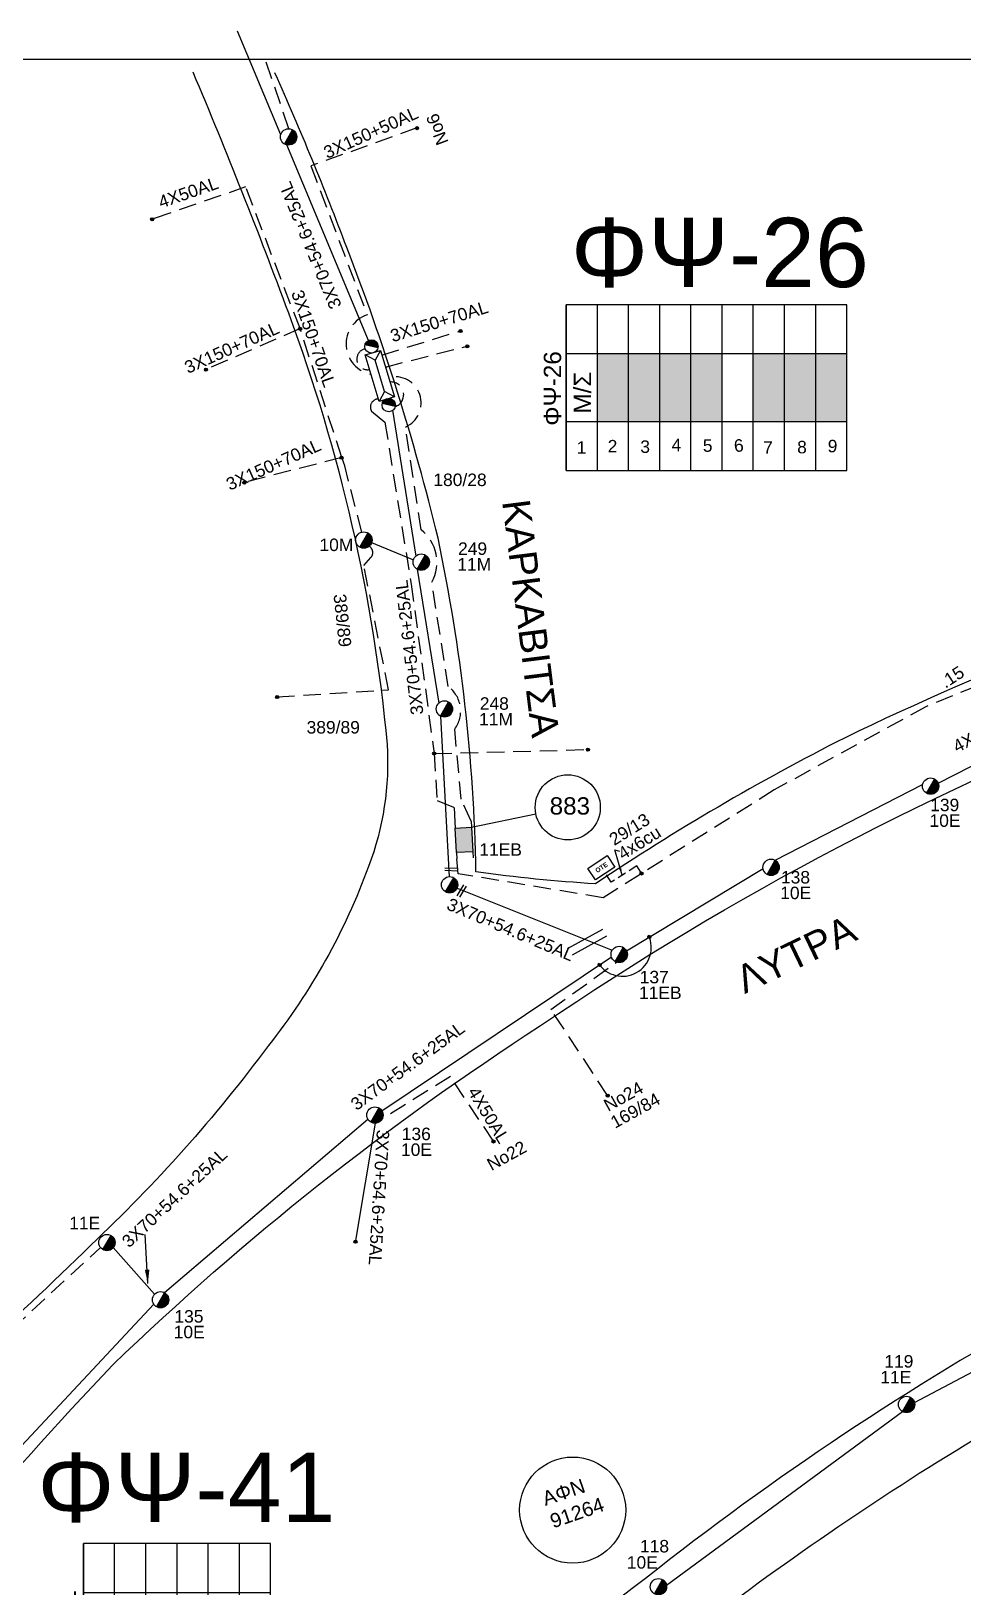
# Model space of a CAD drawing. Header units: millimetres. Extents: x 875 to 3140, y 727 to 1775.
# Drawn here: x 1881.4 to 2015.8, y 1535.7 to 1760.1 of the extents above; entities that cross this region are included whole.
import ezdxf
from ezdxf.enums import TextEntityAlignment as Align

# ---------------------------------------------------------------- set-up
doc = ezdxf.new("R2010")
doc.units = ezdxf.units.MM
doc.linetypes.add('DASHED', pattern=[19.05, 12.7, -6.35])
for name, color, linetype in [('Link Box 4 Διευθύνσεων', 7, 'Continuous'), ('Pillar OTE', 7, 'Continuous'), ('Άγνωστα', 7, 'Continuous'), ('Ασφαλειοκιβώτια Χ.Τ 6 αναχωρήσεων', 7, 'Continuous'), ('Ασφαλειοκιβώτια Χ.Τ 9 αναχωρήσεων', 7, 'Continuous'), ('Γέφυρες Εναερίου Δικτύου', 7, 'Continuous'), ('Γυμνά εναέρια ΧΤ (3Φ)   4x50AL', 7, 'Continuous'), ('Γυμνά εναέρια ΧΤ και ΦΟΠ (3Φ)   4x50+16AL', 7, 'Continuous'), ('Επιγραφές - Σχήματα', 7, 'Continuous'), ('Καλώδια ΧΤ   3x150+50AL', 7, 'DASHED'), ('Καλώδια ΧΤ   3x150+50CU', 7, 'DASHED'), ('Καλώδια ΧΤ   3x150+70AL', 7, 'DASHED'), ('Καλώδια ΧΤ   3x150AL+50XLPE', 7, 'DASHED'), ('Καλώδια ΧΤ   4x6CU', 7, 'DASHED'), ('Μηχανική τομή', 7, 'Continuous'), ('Στύλος ΦΜ', 7, 'Continuous'), ('Στύλος ΦΜ @ 1', 7, 'Continuous'), ('Συνδέσεις', 7, 'Continuous'), ('Συνεστραμμένα ΧΤ   3x70+54.6+25AL', 7, 'SYN_LINE'), ('Τομή', 7, 'Continuous'), ('Υποσταθμός εναέριος 2 στύλων', 7, 'Continuous'), ('Υποσταθμός πόλεως', 7, 'Continuous'), ('Υπόβαθρο ΔΕΗ', 7, 'Continuous'), ('Υπόγεια Καλώδια Δικτύου ΧΤ   .15', 7, 'DASHED')]:
    doc.layers.add(name, color=color, linetype=linetype)
doc.styles.add('ar', font='arial.ttf')
doc.styles.get("Standard").update_dxf_attribs({"font": 'arial.ttf'})
doc.linetypes.add('SYN_LINE', pattern='A,0.5,-0.0001,["/\\/\\/\\/",Standard,S=0.1,R=0,X=0,Y=-0.05],-0.25', length=0.7501)
doc.dimstyles.new('ISO-25', dxfattribs={"dimtxt": 2.5, "dimasz": 2.5, "dimexe": 1.25, "dimexo": 0.625, "dimtad": 1, "dimtxsty": 'Standard', "dimcen": 2.5, "dimadec": 0, "dimazin": 0, "dimtfac": 1, "dimtmove": 0, "dimatfit": 3, "dimfxl": 1, "dimarcsym": 0})

# ---------------------------------------------------------------- blocks, each defined once
blk = doc.blocks.new('ΥΠΑΡΧΩΝ ΤΣΙΜΕΝΤΕΝΙΟΣ ΣΤΥΛΟΣ')
at = {"layer": 'Στύλος ΦΜ'}
blk.add_hatch(color=256, dxfattribs=at).paths.add_polyline_path([(-1.29, -2.28, 0.574793), (2.62, 0, 0.268822), (1.3, 2.27)])
blk.add_line((-1.29, -2.28), (1.3, 2.27), dxfattribs=at)
blk.add_circle((0, 0), 2.62, dxfattribs=at)
at = {"layer": 'Στύλος ΦΜ', "flags": 4}
for tag, p in [('ΑΡΙΘΜΟΣ', (-4.68, 8.05)), ('ΤΥΠΟΣ', (-4.91, 3.03))]:
    blk.add_attdef(tag, p, '', height=4, dxfattribs=at)
blk = doc.blocks.new('ΥΠΟΣΤΑΘΜΟΣ ΕΝΑΕΡΙΟΣ ΕΠΙ 2 ΣΤΥΛΩΝ')
at = {"layer": 'Υποσταθμός εναέριος 2 στύλων', "linetype": 'Continuous'}
for points in [[(-11.97, -2.11, 0.574793), (-8.45, -0.07, 0.268822), (-9.64, 1.98)], [(9.68, -2.15, 0.574793), (13.19, -0.1, 0.268822), (12.01, 1.95)]]:
    blk.add_hatch(color=256, dxfattribs=at).paths.add_polyline_path(points)
for p, q in [((-11.97, -2.11), (-9.64, 1.98)), ((9.68, -2.15), (12.01, 1.95))]:
    blk.add_line(p, q, dxfattribs=at)
for centre in [(-10.81, -0.07), (10.84, -0.1)]:
    blk.add_circle(centre, 2.36, dxfattribs=at)
at = {"layer": 'Υποσταθμός πόλεως', "linetype": 'Continuous', "ltscale": 40}
blk.add_lwpolyline([(-8.57, 2.82), (8.57, 2.82), (8.57, -2.82), (-8.57, -2.82)], close=True, dxfattribs=at)
for points in [[(-5.75, 0), (-8.57, 2.82)], [(-8.57, -2.82), (-5.75, 0)], [(-5.75, 0), (5.75, 0)], [(5.75, 0), (8.57, 2.82)], [(8.57, -2.82), (5.75, 0)]]:
    blk.add_lwpolyline(points, dxfattribs=at)
at = {"layer": 'Υποσταθμός εναέριος 2 στύλων', "ltscale": 40, "flags": 1}
for tag, p in [('ΜΕΤΑΣΧΗΜΑΤΙΣΜΟΣ', (14.09, 2.51)), ('ΙΣΧΥΣ', (14.07, -0.28)), ('ΑΡΙΘΜΟΣ', (14.19, -3))]:
    blk.add_attdef(tag, p, '', height=1.8, dxfattribs=at)
blk = doc.blocks.new('LINK BOX 4 ΑΝΑΧΩΡΗΣΕΩΝ')
at = {"layer": 'Link Box 4 Διευθύνσεων', "ltscale": 40}
blk.add_hatch(color=256, dxfattribs=at).paths.add_polyline_path([(-3.54, 0), (-3.54, -4.67), (3.54, -4.67), (3.54, 0)])
for p, q in [((-3.54, 0), (-5.33, 0)), ((5.33, 0), (3.54, 0)), ((-3.54, -4.67), (-5.33, -4.67)), ((5.33, -4.67), (3.54, -4.67))]:
    blk.add_line(p, q, dxfattribs=at)
blk.add_lwpolyline([(-3.54, -4.67), (-3.54, 0), (3.54, 0), (3.54, -4.67)], close=True, dxfattribs=at)
blk = doc.blocks.new('ΤΟΜΗ')
at = {"layer": 'Τομή', "ltscale": 40}
for p, q in [((-5.68, 0), (5.68, 0)), ((5.68, -2.33), (-5.68, -2.33))]:
    blk.add_line(p, q, dxfattribs=at)
blk = doc.blocks.new('ΑΣΦΑΛΕΙΟΚΙΒΩΤΙΟ ΥΠΟΣΤΑΘΜΟΥ 9 ΑΝΑΧΩΡΗΣΕΩΝ')
at = {"layer": 'Ασφαλειοκιβώτια Χ.Τ 9 αναχωρήσεων', "ltscale": 40}
for p, q in [((-23.8, 40.36), (24.02, 40.36)), ((-9.72, 40.36), (-9.72, -40.64)), ((9.94, 40.36), (9.94, -40.64)), ((-23.8, 31.36), (24.02, 31.36)), ((-23.8, 22.36), (24.02, 22.36)), ((-23.8, 13.36), (24.02, 13.36)), ((-23.8, 4.36), (24.02, 4.36)), ((-23.8, -4.64), (24.02, -4.64)), ((-23.8, -13.64), (24.02, -13.64)), ((-23.8, -22.64), (24.02, -22.64)), ((-23.8, -31.64), (24.02, -31.64))]:
    blk.add_line(p, q, dxfattribs=at)
at = {"layer": 'Ασφαλειοκιβώτια Χ.Τ 9 αναχωρήσεων'}
blk.add_lwpolyline([(-23.8, -40.64), (24.02, -40.64), (24.02, 40.36), (-23.8, 40.36)], close=True, dxfattribs=at)
for s, rotation, p in [('1', 270, (-18.96, 37.31)), ('2', 270, (-18.6, 28.38)), ('3', 270, (-18.74, 18.97)), ('4', 270, (-18.26, 9.95)), ('5', 270, (-18.42, 0.93)), ('6', 274.9707, (-18.52, -8.21)), ('7', 270, (-19, -16.47)), ('8', 270, (-18.86, -26.29)), ('9', 266.863, (-18.5, -35))]:
    blk.add_text(s, height=3.6, rotation=rotation, dxfattribs=at).set_placement(p)
at = {"layer": 'Ασφαλειοκιβώτια Χ.Τ 9 αναχωρήσεων', "ltscale": 40}
for tag, height, p in [('ΟΝΟΜΑ', 5, (-0.16, 44.31)), ('ΚΕΙΜΕΝΟ 1', 2, (17.06, 35.59)), ('ΚΕΙΜΕΝΟ 2', 2, (17.06, 26.88)), ('ΚΕΙΜΕΝΟ 3', 2, (17.06, 17.69)), ('ΚΕΙΜΕΝΟ 4', 2, (17.06, 8.71)), ('ΚΕΙΜΕΝΟ 5', 2, (17.06, -0.13)), ('ΚΕΙΜΕΝΟ 6', 2, (17.06, -9.05)), ('ΚΕΙΜΕΝΟ 7', 2, (17.06, -18.13)), ('ΚΕΙΜΕΝΟ 8', 2, (17.06, -26.85)), ('ΚΕΙΜΕΝΟ 9', 2, (17.06, -35.99)), ('ΣΧ', 2, (-0.1, -42.64))]:
    blk.add_attdef(tag, text='', height=height, dxfattribs=at).set_placement(p, align=Align.MIDDLE_CENTER)
blk = doc.blocks.new('ΑΣΦΑΛΕΙΟΚΙΒΩΤΙΟ ΥΠΟΣΤΑΘΜΟΥ 6 ΑΝΑΧΩΡΗΣΕΩΝ')
at = {"layer": 'Ασφαλειοκιβώτια Χ.Τ 6 αναχωρήσεων', "ltscale": 40}
for p, q in [((-23.91, 27), (23.91, 27)), ((-9.83, 27), (-9.83, -27)), ((9.83, 27), (9.83, -27)), ((-23.91, 18), (23.91, 18)), ((-23.91, 9), (23.91, 9)), ((-23.91, 0), (23.91, 0)), ((-23.91, -9), (23.91, -9)), ((-23.91, -18), (23.91, -18))]:
    blk.add_line(p, q, dxfattribs=at)
at = {"layer": 'Ασφαλειοκιβώτια Χ.Τ 6 αναχωρήσεων'}
blk.add_lwpolyline([(-23.91, -27), (23.91, -27), (23.91, 27), (-23.91, 27)], close=True, dxfattribs=at)
for s, rotation, p in [('1', 270, (-18.77, 24.22)), ('2', 269.3837, (-18.51, 14.96)), ('3', 270, (-18.55, 5.66)), ('4', 270, (-18.65, -3.38)), ('5', 270, (-18.89, -12.84)), ('6', 270, (-19.49, -21.49))]:
    blk.add_text(s, height=3.6, rotation=rotation, dxfattribs=at).set_placement(p)
at = {"layer": 'Ασφαλειοκιβώτια Χ.Τ 6 αναχωρήσεων', "ltscale": 40}
for tag, height, p in [('ΟΝΟΜΑ', 5, (-0.27, 31.68)), ('ΚΕΙΜΕΝΟ 1', 2, (16.95, 22.41)), ('ΚΕΙΜΕΝΟ 2', 2, (16.95, 13.71)), ('ΚΕΙΜΕΝΟ 3', 2, (16.95, 4.31)), ('ΚΕΙΜΕΝΟ 4', 2, (16.95, -4.67)), ('ΚΕΙΜΕΝΟ 5', 2, (16.95, -13.51)), ('ΚΕΙΜΕΝΟ 6', 2, (16.95, -22.43)), ('ΣΧ', 2, (-0.21, -29.21))]:
    blk.add_attdef(tag, text='', height=height, dxfattribs=at).set_placement(p, align=Align.MIDDLE_CENTER)
blk = doc.blocks.new('_ΣΥΝΔΕΣΗ')
at = {"layer": 'Συνδέσεις', "linetype": 'SYN_LINE', "ltscale": 40}
blk.add_hatch(color=256, dxfattribs=at).paths.add_polyline_path([(0.5, -0.01, 1), (-0.5, -0.01, 1)])
at = {"layer": 'Συνδέσεις'}
blk.add_circle((0, -0.01), 0.5, dxfattribs=at)
blk = doc.blocks.new('ΜΗΧΑΝΙΚΗ ΤΟΜΗ')
at = {"layer": 'Μηχανική τομή', "ltscale": 40}
for p, q in [((-1.89, 0.78), (1.89, 0.78)), ((1.89, 0), (-1.89, 0))]:
    blk.add_line(p, q, dxfattribs=at)
blk = doc.blocks.new('PILLAR ΟΤΕ')
at = {"layer": 'Pillar OTE', "ltscale": 40}
blk.add_lwpolyline([(-3.31, 2.02), (3.39, 2.02), (3.39, -1.99), (-3.31, -1.99)], close=True, dxfattribs=at)
at = {"layer": 'Pillar OTE', "insert": (-1.81, 0.71), "char_height": 1.3575, "width": 109.961, "attachment_point": 1}
blk.add_mtext('{\\fArial|b1|i0|c161|p34;OTE}', dxfattribs=at)

msp = doc.modelspace()

# ---------------------------------------------------------------- hatches: boundary and pattern name
at = {"layer": 'Ασφαλειοκιβώτια Χ.Τ 9 αναχωρήσεων', "ltscale": 20}
for color, points in [(2, [(1963.05, 1713.63), (1963.05, 1703.81), (1967.55, 1703.81), (1967.55, 1713.63)]), (85, [(1967.55, 1713.63), (1967.55, 1703.81), (1972.05, 1703.81), (1972.05, 1713.63)]), (173, [(1972.05, 1713.63), (1972.05, 1703.81), (1976.55, 1703.81), (1976.55, 1713.63)]), (151, [(1976.55, 1713.63), (1976.55, 1703.81), (1981.05, 1703.81), (1981.05, 1713.63)]), (30, [(1985.55, 1713.63), (1985.55, 1703.81), (1990.05, 1703.81), (1990.05, 1713.63)]), (1, [(1990.05, 1713.63), (1990.05, 1703.81), (1994.55, 1703.81), (1994.55, 1713.63)]), (133, [(1994.55, 1713.63), (1994.55, 1703.81), (1999.05, 1703.81), (1999.05, 1713.63)])]:
    msp.add_hatch(color=color, dxfattribs=at).paths.add_polyline_path(points)

# ---------------------------------------------------------------- linework, layer by layer
at = {"layer": 'Άγνωστα'}
msp.add_circle((1959.49, 1546.8), 7.65, dxfattribs=at)
at = {"layer": 'Γέφυρες Εναερίου Δικτύου', "color": 173, "linetype": 'DASHED', "ltscale": 0.2}
msp.add_lwpolyline([(1918.56, 1746.05), (1915.08, 1756.2)], dxfattribs=at)
at = {"layer": 'Γέφυρες Εναερίου Δικτύου', "color": 133, "linetype": 'DASHED', "ltscale": 0.2}
msp.add_lwpolyline([(1931.46, 1707.06, 0.584026), (1930.47, 1705.3), (1932.39, 1703.72), (1936.2, 1680.35), (1939.5, 1655.92), (1939.94, 1649.17), (1942.4, 1648.14), (1942.51, 1646.06)], format="xyb", dxfattribs=at)
at = {"layer": 'Γέφυρες Εναερίου Δικτύου', "color": 2, "linetype": 'DASHED', "ltscale": 0.2}
msp.add_lwpolyline([(1916.84, 1664.09), (1932.93, 1665.11), (1929.36, 1683.07), (1930.38, 1684.2, 0.477528), (1930.13, 1685.82, 9.793494)], format="xyb", dxfattribs=at)
at = {"layer": 'Γέφυρες Εναερίου Δικτύου', "color": 133, "linetype": 'DASHED', "ltscale": 0.2}
msp.add_lwpolyline([(1939.5, 1655.92), (1961.7, 1656.5)], dxfattribs=at)
at = {"layer": 'Γυμνά εναέρια ΧΤ (3Φ)   4x50AL', "color": 2, "linetype": 'DASHED', "ltscale": 0.2}
msp.add_lwpolyline([(1912.31, 1737.65), (1898.81, 1733.01)], dxfattribs=at)
at = {"layer": 'Γυμνά εναέρια ΧΤ (3Φ)   4x50AL', "color": 85, "linetype": 'DASHED', "ltscale": 0.2}
msp.add_lwpolyline([(1948.06, 1599.99), (1941.84, 1609.32), (1932, 1603.22)], dxfattribs=at)
at = {"layer": 'Γυμνά εναέρια ΧΤ και ΦΟΠ (3Φ)   4x50+16AL', "color": 85}
for points in [[(2012.23, 1651.63), (2033.31, 1662.41)], [(1988.7, 1640.53), (2009.98, 1651.48)], [(1967.24, 1627.48), (1986.95, 1639.34)]]:
    msp.add_lwpolyline(points, dxfattribs=at)
at = {"layer": 'Επιγραφές - Σχήματα', "ltscale": 20}
msp.add_line((1944.89, 1645.29), (1954.18, 1647.21), dxfattribs=at)
at = {"layer": 'Επιγραφές - Σχήματα'}
msp.add_lwpolyline([(892.09, 1756.08), (2890.24, 1756.08), (2890.24, 1756.08)], dxfattribs=at)
at = {"layer": 'Επιγραφές - Σχήματα', "ltscale": 20}
msp.add_circle((1958.78, 1648.16), 4.7, dxfattribs=at)
at = {"layer": 'Επιγραφές - Σχήματα', "color": 2, "linetype": 'DASHED', "ltscale": 0.2}
msp.add_arc((1933.28, 1707.69), 1.83, 289.2403, 94.7176, dxfattribs=at)
at = {"layer": 'Επιγραφές - Σχήματα', "ltscale": 20}
msp.add_arc((1966.67, 1627.96), 4.16, 213.1575, 25.1423, dxfattribs=at)
at = {"layer": 'Καλώδια ΧΤ   3x150+50AL', "color": 30, "ltscale": 0.2}
msp.add_lwpolyline([(1937.03, 1746.16), (1921.73, 1740.69), (1929.83, 1719.19)], dxfattribs=at)
msp.add_arc((1931.22, 1714.99), 4.43, 108.2593, 259.3587, dxfattribs=at)
at = {"layer": 'Καλώδια ΧΤ   3x150+50AL', "color": 173, "ltscale": 0.2}
msp.add_arc((1929.87, 1712.81), 1.52, 101.852, 282.4268, dxfattribs=at)
at = {"layer": 'Καλώδια ΧΤ   3x150+50CU', "color": 85, "ltscale": 0.2}
msp.add_lwpolyline([(1964.53, 1606.61), (1956.36, 1619.01), (1965.81, 1625.83)], dxfattribs=at)
at = {"layer": 'Καλώδια ΧΤ   3x150+70AL', "color": 2, "ltscale": 0.2}
for points in [[(1920.16, 1717.21), (1912.31, 1737.65)], [(1926.2, 1698.62), (1920.16, 1717.21), (1906.58, 1711.31)], [(1929.06, 1687.85), (1926.61, 1697.41), (1926.2, 1698.62), (1912.12, 1695.03)]]:
    msp.add_lwpolyline(points, dxfattribs=at)
at = {"layer": 'Καλώδια ΧΤ   3x150+70AL', "color": 151, "ltscale": 0.2}
for points in [[(1931.98, 1713.4), (1943.3, 1716.89)], [(1932.48, 1711.68), (1944.28, 1714.68)]]:
    msp.add_lwpolyline(points, dxfattribs=at)
at = {"layer": 'Καλώδια ΧΤ   3x150+70AL', "color": 85, "ltscale": 0.2}
msp.add_lwpolyline([(1867.68, 1584.85), (1878.66, 1572.97), (1891.37, 1584.68)], dxfattribs=at)
at = {"layer": 'Καλώδια ΧΤ   3x150AL+50XLPE', "color": 1, "ltscale": 0.2}
for points in [[(1937.61, 1688.2), (1935.36, 1703.01)], [(1941.55, 1665.58), (1939.16, 1680.63)], [(1944.85, 1646.18), (1943.4, 1649.34), (1942.47, 1659.45)]]:
    msp.add_lwpolyline(points, dxfattribs=at)
for centre, radius, start, end in [((1933.84, 1706.49), 3.79, 293.5573, 103.8942), ((1934, 1683.52), 5.91, 330.7351, 52.31), ((1938.98, 1662.06), 4.35, 323.271, 53.911)]:
    msp.add_arc(centre, radius, start, end, dxfattribs=at)
at = {"layer": 'Καλώδια ΧΤ   4x6CU', "color": 0, "linetype": 'DASHED', "ltscale": 0.1}
msp.add_lwpolyline([(1965.55, 1642.05), (1966.24, 1641.82)], dxfattribs=at)
at = {"layer": 'Καλώδια ΧΤ   4x6CU', "color": 1, "linetype": 'DASHED', "ltscale": 0.1}
msp.add_lwpolyline([(1969.33, 1638.82), (1968.73, 1639.71), (1965.04, 1637.35), (1964.21, 1638.65)], dxfattribs=at)
at = {"layer": 'Συνεστραμμένα ΧΤ   3x70+54.6+25AL', "color": 173, "ltscale": 20}
for points in [[(1917.37, 1745.18), (1911.11, 1760.13)], [(1930.01, 1715.5), (1918.25, 1743.72)]]:
    msp.add_lwpolyline(points, dxfattribs=at)
at = {"layer": 'Συνεστραμμένα ΧΤ   3x70+54.6+25AL', "color": 2, "ltscale": 20}
for points in [[(1933.49, 1705.45), (1936.84, 1684.39)], [(1937.06, 1682.5), (1940.18, 1663.21)], [(1940.41, 1661.33), (1941.67, 1638.16)], [(1942.82, 1636.52), (1965.21, 1627.58)]]:
    msp.add_lwpolyline(points, dxfattribs=at)
at = {"layer": 'Συνεστραμμένα ΧΤ   3x70+54.6+25AL', "color": 2, "ltscale": 10}
msp.add_lwpolyline([(1929.4, 1686.79), (1936.51, 1683.85)], dxfattribs=at)
at = {"layer": 'Συνεστραμμένα ΧΤ   3x70+54.6+25AL', "color": 85, "ltscale": 20}
for points in [[(1931.95, 1604.41), (1965.08, 1626.58)], [(1900.61, 1578.16), (1929.93, 1603.19)], [(1931, 1602.59), (1928.13, 1585.38)], [(1878.61, 1554.61), (1899.05, 1576.48)]]:
    msp.add_lwpolyline(points, dxfattribs=at)
at = {"layer": 'Συνεστραμμένα ΧΤ   3x70+54.6+25AL', "color": 85, "ltscale": 10}
msp.add_lwpolyline([(1899.18, 1577.95), (1893.21, 1584.65)], dxfattribs=at)
at = {"layer": 'Συνεστραμμένα ΧΤ   3x70+54.6+25AL', "color": 30, "ltscale": 20}
for points in [[(2008.8, 1562.33), (2041.84, 1579.78)], [(1973.03, 1535.95), (2007.08, 1561.01)]]:
    msp.add_lwpolyline(points, dxfattribs=at)
at = {"layer": 'Υπόβαθρο ΔΕΗ'}
for points in [[(1904.69, 1754.25, -0.011139), (1918.48, 1719.47, -0.065806), (1932.72, 1657.23, -0.106221), (1930.04, 1639.62, -0.079437), (1915.59, 1613.8, -0.04466), (1889.95, 1585.01, -0.029469), (1854.37, 1553.74, -0.712734), (1848.63, 1555.49, 0.008824), (1855.07, 1598.84, 0.033169), (1857.86, 1652.61, 0.067272), (1852.29, 1694.22, 0.118283), (1836.42, 1724.69, 0.013841), (1809.96, 1754.35, 1.463356)], [(2042.2, 1753.58, 0.111018), (2042.51, 1716.74, 0.229586), (2065.16, 1688.57), (2063.74, 1683.5, 0.039648), (1998.78, 1658.2, 0.030576), (1962.78, 1637.12, -0.018194), (1945.54, 1638.84, 0.047457), (1940.07, 1686.97, 0.033448), (1926.89, 1728.94, 0.014871), (1916.54, 1754.09, 0.710876)], [(2085.16, 1678.92), (2090.78, 1677.02), (2109.54, 1617.21), (2106.98, 1611.93, 0.036785), (2028.84, 1576.07, 0.041973), (1970, 1536.92, 0.051287), (1913.58, 1484.79, 0.035159), (1875.97, 1432.87, 0.122834), (1853.09, 1371.35), (1841.7, 1365.24), (1808.5, 1380.09, -0.280101), (1804.92, 1386.8, 0.225889), (1803.36, 1407.94, 0.121794), (1793.28, 1422.05), (1804.7, 1444.7, -0.024796), (1848.55, 1514.31, -0.033695), (1893.17, 1567.76, -0.048491), (1954.87, 1616.68, -0.057442), (2043.42, 1663.11, -0.014813), (2085.16, 1678.92, -1.046826)], [(2107.28, 1601.24), (2114.98, 1598.82), (2132.81, 1537.4), (2131.03, 1533.35, 0.036603), (2059.48, 1497.54, 0.054688), (1987.59, 1443.17, 0.043684), (1933.04, 1377.77, 0.072082), (1911.97, 1333.34), (1862.93, 1357.5), (1861.06, 1365.84, -0.120689), (1885.39, 1429.06, -0.07379), (1944.13, 1501.47, -0.056166), (2024.19, 1561.04, -0.027713), (2107.28, 1601.24, -1.294944)]]:
    msp.add_lwpolyline(points, format="xyb", dxfattribs=at)
at = {"layer": 'Υπόγεια Καλώδια Δικτύου ΧΤ   .15', "color": 1, "ltscale": 0.2}
msp.add_lwpolyline([(2093.77, 1671.72), (2093.3, 1672.91), (2091.86, 1677.5), (2084.52, 1679.87), (2066.63, 1673.93), (2063.06, 1682.1), (2035.46, 1672.81), (2010.45, 1662.68), (1988.56, 1650.67), (1963.88, 1635.13), (1942.97, 1638.59), (1942.79, 1640.74)], dxfattribs=at)

# ---------------------------------------------------------------- block references
at = {"layer": 'Link Box 4 Διευθύνσεων', "xscale": 0.4999999999999888, "yscale": 0.4999999999999888, "zscale": 0.4999999999999888, "rotation": 93.01543797621055}
msp.add_blockref('LINK BOX 4 ΑΝΑΧΩΡΗΣΕΩΝ', (1942.65, 1643.4), dxfattribs=at)
at = {"layer": 'Pillar OTE', "xscale": 0.5, "yscale": 0.5, "zscale": 0.5, "rotation": 33.79156456314558}
msp.add_blockref('PILLAR ΟΤΕ', (1963.6, 1639.44), dxfattribs=at)
at = {"layer": 'Ασφαλειοκιβώτια Χ.Τ 6 αναχωρήσεων', "xscale": 0.5, "yscale": 0.5, "zscale": 0.5, "rotation": 90}
msp.add_blockref('ΑΣΦΑΛΕΙΟΚΙΒΩΤΙΟ ΥΠΟΣΤΑΘΜΟΥ 6 ΑΝΑΧΩΡΗΣΕΩΝ', (1902.41, 1530.01), dxfattribs=at).add_auto_attribs({'ΟΝΟΜΑ': 'ΦΨ-41'})
at = {"layer": 'Ασφαλειοκιβώτια Χ.Τ 9 αναχωρήσεων', "xscale": 0.5, "yscale": 0.5, "zscale": 0.5, "rotation": 90}
msp.add_blockref('ΑΣΦΑΛΕΙΟΚΙΒΩΤΙΟ ΥΠΟΣΤΑΘΜΟΥ 9 ΑΝΑΧΩΡΗΣΕΩΝ', (1978.73, 1708.66), dxfattribs=at).add_auto_attribs({'ΟΝΟΜΑ': 'ΦΨ-26'})
at = {"layer": 'Μηχανική τομή'}
for p, xscale, yscale, zscale, rotation in [((1942.01, 1639.4), 0.5000000000000009, 0.5000000000000009, 0.5000000000000009, 178.1089633864596), ((1943.31, 1636.2), 0.5000000000000148, 0.5000000000000148, 0.5000000000000148, 238.8564489628371)]:
    msp.add_blockref('ΜΗΧΑΝΙΚΗ ΤΟΜΗ', p, dxfattribs=dict(at, xscale=xscale, yscale=yscale, zscale=zscale, rotation=rotation))
at = {"layer": 'Στύλος ΦΜ @ 1', "ltscale": 40, "xscale": 0.4499999999998181, "yscale": 0.4499999999998181, "zscale": 0.4499999999998181}
for p in [(1918.5, 1744.87), (1941.74, 1636.99)]:
    msp.add_blockref('ΥΠΑΡΧΩΝ ΤΣΙΜΕΝΤΕΝΙΟΣ ΣΤΥΛΟΣ', p, dxfattribs=at)
at = {"layer": 'Στύλος ΦΜ @ 1', "ltscale": 40}
ref = msp.add_blockref('ΥΠΑΡΧΩΝ ΤΣΙΜΕΝΤΕΝΙΟΣ ΣΤΥΛΟΣ', (1929.36, 1686.71), dxfattribs=dict(at, xscale=0.4499999999998181, yscale=0.4499999999998181, zscale=0.4499999999998181))
ref.add_attrib('ΤΥΠΟΣ', '10M', (1922.96, 1685.13), dxfattribs={"layer": 'Στύλος ΦΜ', "height": 1.8, "flags": 4})
ref = msp.add_blockref('ΥΠΑΡΧΩΝ ΤΣΙΜΕΝΤΕΝΙΟΣ ΣΤΥΛΟΣ', (1937.64, 1683.53), dxfattribs=dict(at, xscale=0.4499999999998181, yscale=0.4499999999998181, zscale=0.4499999999998181))
ref.add_attrib('ΤΥΠΟΣ', '11M', (1942.84, 1682.32), dxfattribs={"layer": 'Στύλος ΦΜ', "height": 1.8, "flags": 4})
ref.add_attrib('ΑΡΙΘΜΟΣ', '249', (1942.95, 1684.58), dxfattribs={"layer": 'Στύλος ΦΜ', "height": 1.8, "flags": 4})
ref = msp.add_blockref('ΥΠΑΡΧΩΝ ΤΣΙΜΕΝΤΕΝΙΟΣ ΣΤΥΛΟΣ', (1940.99, 1662.36), dxfattribs=dict(at, xscale=0.4499999999998181, yscale=0.4499999999998181, zscale=0.4499999999998181))
ref.add_attrib('ΤΥΠΟΣ', '11M', (1945.99, 1659.97), dxfattribs={"layer": 'Στύλος ΦΜ', "height": 1.8, "flags": 4})
ref.add_attrib('ΑΡΙΘΜΟΣ', '248', (1946.09, 1662.24), dxfattribs={"layer": 'Στύλος ΦΜ', "height": 1.8, "flags": 4})
ref = msp.add_blockref('ΥΠΑΡΧΩΝ ΤΣΙΜΕΝΤΕΝΙΟΣ ΣΤΥΛΟΣ', (2011.13, 1651.22), dxfattribs=dict(at, xscale=0.4499999999998181, yscale=0.4499999999998181, zscale=0.4499999999998181))
ref.add_attrib('ΤΥΠΟΣ', '10E', (2010.97, 1645.35), dxfattribs={"layer": 'Στύλος ΦΜ', "height": 1.8, "flags": 4})
ref.add_attrib('ΑΡΙΘΜΟΣ', '139', (2011.07, 1647.61), dxfattribs={"layer": 'Στύλος ΦΜ', "height": 1.8, "flags": 4})
ref = msp.add_blockref('ΥΠΑΡΧΩΝ ΤΣΙΜΕΝΤΕΝΙΟΣ ΣΤΥΛΟΣ', (1988.12, 1639.51), dxfattribs=dict(at, xscale=0.4499999999998181, yscale=0.4499999999998181, zscale=0.4499999999998181))
ref.add_attrib('ΤΥΠΟΣ', '10E', (1989.43, 1634.92), dxfattribs={"layer": 'Στύλος ΦΜ', "height": 1.8, "flags": 4})
ref.add_attrib('ΑΡΙΘΜΟΣ', '138', (1989.54, 1637.18), dxfattribs={"layer": 'Στύλος ΦΜ', "height": 1.8, "flags": 4})
ref = msp.add_blockref('ΥΠΑΡΧΩΝ ΤΣΙΜΕΝΤΕΝΙΟΣ ΣΤΥΛΟΣ', (1966.2, 1626.94), dxfattribs=dict(at, xscale=0.4499999999998181, yscale=0.4499999999998181, zscale=0.4499999999998181))
ref.add_attrib('ΤΥΠΟΣ', '11EB', (1969.06, 1620.52), dxfattribs={"layer": 'Στύλος ΦΜ', "height": 1.8, "flags": 4})
ref.add_attrib('ΑΡΙΘΜΟΣ', '137', (1969.16, 1622.78), dxfattribs={"layer": 'Στύλος ΦΜ', "height": 1.8, "flags": 4})
ref = msp.add_blockref('ΥΠΑΡΧΩΝ ΤΣΙΜΕΝΤΕΝΙΟΣ ΣΤΥΛΟΣ', (1930.96, 1603.77), dxfattribs=dict(at, xscale=0.4499999999998181, yscale=0.4499999999998181, zscale=0.4499999999998181))
ref.add_attrib('ΤΥΠΟΣ', '10E', (1934.72, 1597.89), dxfattribs={"layer": 'Στύλος ΦΜ', "height": 1.8, "flags": 4})
ref.add_attrib('ΑΡΙΘΜΟΣ', '136', (1934.83, 1600.16), dxfattribs={"layer": 'Στύλος ΦΜ', "height": 1.8, "flags": 4})
ref = msp.add_blockref('ΥΠΑΡΧΩΝ ΤΣΙΜΕΝΤΕΝΙΟΣ ΣΤΥΛΟΣ', (1892.3, 1585.39), dxfattribs=dict(at, xscale=0.4499999999998181, yscale=0.4499999999998181, zscale=0.4499999999998181))
ref.add_attrib('ΤΥΠΟΣ', '11E', (1886.85, 1587.3), dxfattribs={"layer": 'Στύλος ΦΜ', "height": 1.8, "flags": 4})
ref = msp.add_blockref('ΥΠΑΡΧΩΝ ΤΣΙΜΕΝΤΕΝΙΟΣ ΣΤΥΛΟΣ', (1900.03, 1577.13), dxfattribs=dict(at, xscale=0.4499999999998181, yscale=0.4499999999998181, zscale=0.4499999999998181))
ref.add_attrib('ΤΥΠΟΣ', '10E', (1901.93, 1571.58), dxfattribs={"layer": 'Στύλος ΦΜ', "height": 1.8, "flags": 4})
ref.add_attrib('ΑΡΙΘΜΟΣ', '135', (1902.03, 1573.84), dxfattribs={"layer": 'Στύλος ΦΜ', "height": 1.8, "flags": 4})
ref = msp.add_blockref('ΥΠΑΡΧΩΝ ΤΣΙΜΕΝΤΕΝΙΟΣ ΣΤΥΛΟΣ', (2007.66, 1562.03), dxfattribs=dict(at, xscale=0.4499999999998181, yscale=0.4499999999998181, zscale=0.4499999999998181))
ref.add_attrib('ΤΥΠΟΣ', '11E', (2003.87, 1565.06), dxfattribs={"layer": 'Στύλος ΦΜ', "height": 1.8, "flags": 4})
ref.add_attrib('ΑΡΙΘΜΟΣ', '119', (2004.45, 1567.35), dxfattribs={"layer": 'Στύλος ΦΜ', "height": 1.8, "flags": 4})
ref = msp.add_blockref('ΥΠΑΡΧΩΝ ΤΣΙΜΕΝΤΕΝΙΟΣ ΣΤΥΛΟΣ', (1971.87, 1535.74), dxfattribs=dict(at, xscale=0.4499999999998181, yscale=0.4499999999998181, zscale=0.4499999999998181))
ref.add_attrib('ΤΥΠΟΣ', '10E', (1967.3, 1538.35), dxfattribs={"layer": 'Στύλος ΦΜ', "height": 1.8, "flags": 4})
ref.add_attrib('ΑΡΙΘΜΟΣ', '118', (1969.2, 1540.69), dxfattribs={"layer": 'Στύλος ΦΜ', "height": 1.8, "flags": 4})
at = {"layer": 'Συνδέσεις', "xscale": 0.4500000000000455, "yscale": 0.4500000000000455, "zscale": 0.4500000000000455}
for p in [(1937.03, 1746.14), (1898.82, 1732.99), (1920.17, 1717.19), (1943.31, 1716.87), (1944.29, 1714.66), (1906.58, 1711.29), (1926.13, 1698.6), (1912.13, 1695.01), (1916.85, 1664.07), (1939.5, 1655.93), (1961.7, 1656.5), (1969.42, 1638.62), (1970.56, 1629.48), (1963.37, 1625.44), (1964.54, 1606.59), (1948.06, 1599.97), (1928.16, 1585.51)]:
    msp.add_blockref('_ΣΥΝΔΕΣΗ', p, dxfattribs=at)
at = {"layer": 'Τομή', "xscale": 0.5000000000000722, "yscale": 0.5000000000000722, "zscale": 0.5000000000000722, "rotation": 28.81097181015273}
msp.add_blockref('ΤΟΜΗ', (1961.34, 1629.22), dxfattribs=at)
at = {"layer": 'Υποσταθμός εναέριος 2 στύλων', "xscale": 0.4075153530186056, "yscale": 0.4075153530186056, "zscale": 0.4075153530186056, "rotation": 106.5007817997138}
msp.add_blockref('ΥΠΟΣΤΑΘΜΟΣ ΕΝΑΕΡΙΟΣ ΕΠΙ 2 ΣΤΥΛΩΝ', (1931.67, 1710.4), dxfattribs=at)

# ---------------------------------------------------------------- texts
at = {"layer": 'Γυμνά εναέρια ΧΤ (3Φ)   4x50AL', "ltscale": 20}
for rotation, p in [(19.1361, (1904.04, 1736.86)), (301.3151, (1947.37, 1603.78))]:
    msp.add_text('4X50AL', height=1.8, rotation=rotation, dxfattribs=at).set_placement(p, align=Align.MIDDLE)
at = {"layer": 'Γυμνά εναέρια ΧΤ και ΦΟΠ (3Φ)   4x50+16AL', "ltscale": 20}
msp.add_text('4X50+16AL', height=1.8, rotation=28.024, dxfattribs=at).set_placement((2020.37, 1659.89), align=Align.MIDDLE)
at = {"layer": 'Επιγραφές - Σχήματα', "ltscale": 20, "attachment_point": 1, "style": 'ar'}
for s, insert, char_height, width, rotation in [('Νο6', (1939.93, 1743.47), 1.8, 7.4435, 110.8444), ('Μ/Σ', (1959.65, 1704.97), 2.5, 5.6656, 90), ('ΚΑΡΚΑΒΙΤΣΑ', (1953.27, 1692.8), 4, 19.3816, 277.2072), ('389/89', (1926.77, 1679.04), 1.8, 13.0968, 276.1165), ('29/13', (1964.53, 1644.1), 1.8, 13.0968, 31.9924), ('4x6cu', (1965.79, 1642.04), 1.8, 13.0968, 31.9924), ('ΛΥΤΡΑ', (1982.56, 1624.82), 4, 19.3816, 25.645), ('Νο24', (1963.74, 1605.8), 1.8, 7.4435, 28.9758), ('169/84', (1964.72, 1603.36), 1.8, 7.4435, 28.9758), ('Νο22', (1946.9, 1597.25), 1.8, 7.4435, 28.9758)]:
    msp.add_mtext(s, dxfattribs=dict(at, insert=insert, char_height=char_height, width=width, rotation=rotation))
for s, insert, char_height, width in [('ΦΨ-26', (1959.22, 1733.2), 10, 19.3816), ('180/28', (1939.39, 1696.31), 1.8, 13.4674), ('389/89', (1921.1, 1660.61), 1.8, 13.0968), ('883', (1956.17, 1649.62), 2.5, 13.4674), ('11ΕΒ', (1946.02, 1642.97), 1.8, 9.347), ('ΦΨ-41', (1882.25, 1555.06), 10, 19.3816)]:
    msp.add_mtext(s, dxfattribs=dict(at, insert=insert, char_height=char_height, width=width))
at = {"layer": 'Επιγραφές - Σχήματα', "insert": (1954.88, 1549.34), "char_height": 2.06, "width": 108.307, "attachment_point": 1, "rotation": 18.9876}
msp.add_mtext('ΑΦΝ\\P91264', dxfattribs=at)
at = {"layer": 'Καλώδια ΧΤ   3x150+50AL', "ltscale": 0.2}
msp.add_text('3X150+50AL', height=1.8, rotation=24.1746, dxfattribs=at).set_placement((1930.37, 1745.5), align=Align.MIDDLE)
at = {"layer": 'Καλώδια ΧΤ   3x150+70AL', "ltscale": 0.2}
for rotation, p in [(289.1284, (1922.1, 1715.78)), (17.1977, (1940.23, 1718.26)), (24.057, (1910.3, 1714.48)), (23.944, (1916.32, 1697.61))]:
    msp.add_text('3X150+70AL', height=1.8, rotation=rotation, dxfattribs=at).set_placement(p, align=Align.MIDDLE)
at = {"layer": 'Συνεστραμμένα ΧΤ   3x70+54.6+25AL', "ltscale": 20}
for rotation, p in [(112.3977, (1921.63, 1729.23)), (96.8149, (1935.92, 1671.23)), (337.2061, (1950.54, 1630.54)), (36.2111, (1935.68, 1610.86)), (266.4934, (1931.55, 1591.87)), (42.9199, (1902.04, 1591.86))]:
    msp.add_text('3X70+54.6+25AL', height=1.8, rotation=rotation, dxfattribs=at).set_placement(p, align=Align.MIDDLE)
at = {"layer": 'Υπόγεια Καλώδια Δικτύου ΧΤ   .15', "ltscale": 0.2}
msp.add_text('.15', height=1.8, rotation=33.1242, dxfattribs=at).set_placement((2014.24, 1666.96), align=Align.MIDDLE)

# ---------------------------------------------------------------- leaders
at = {"layer": 'Επιγραφές - Σχήματα', "ltscale": 40}
for points, override in [([(1966.63, 1638.38), (1965.55, 1642.05)], {"dimasz": 1, "dimtad": 0}), ([(1898.21, 1579.47), (1897.79, 1586.55)], {"dimasz": 2, "dimtad": 0})]:
    msp.add_leader(points, dimstyle='ISO-25', override=override, dxfattribs=at)

doc.saveas('drawing.dxf')
